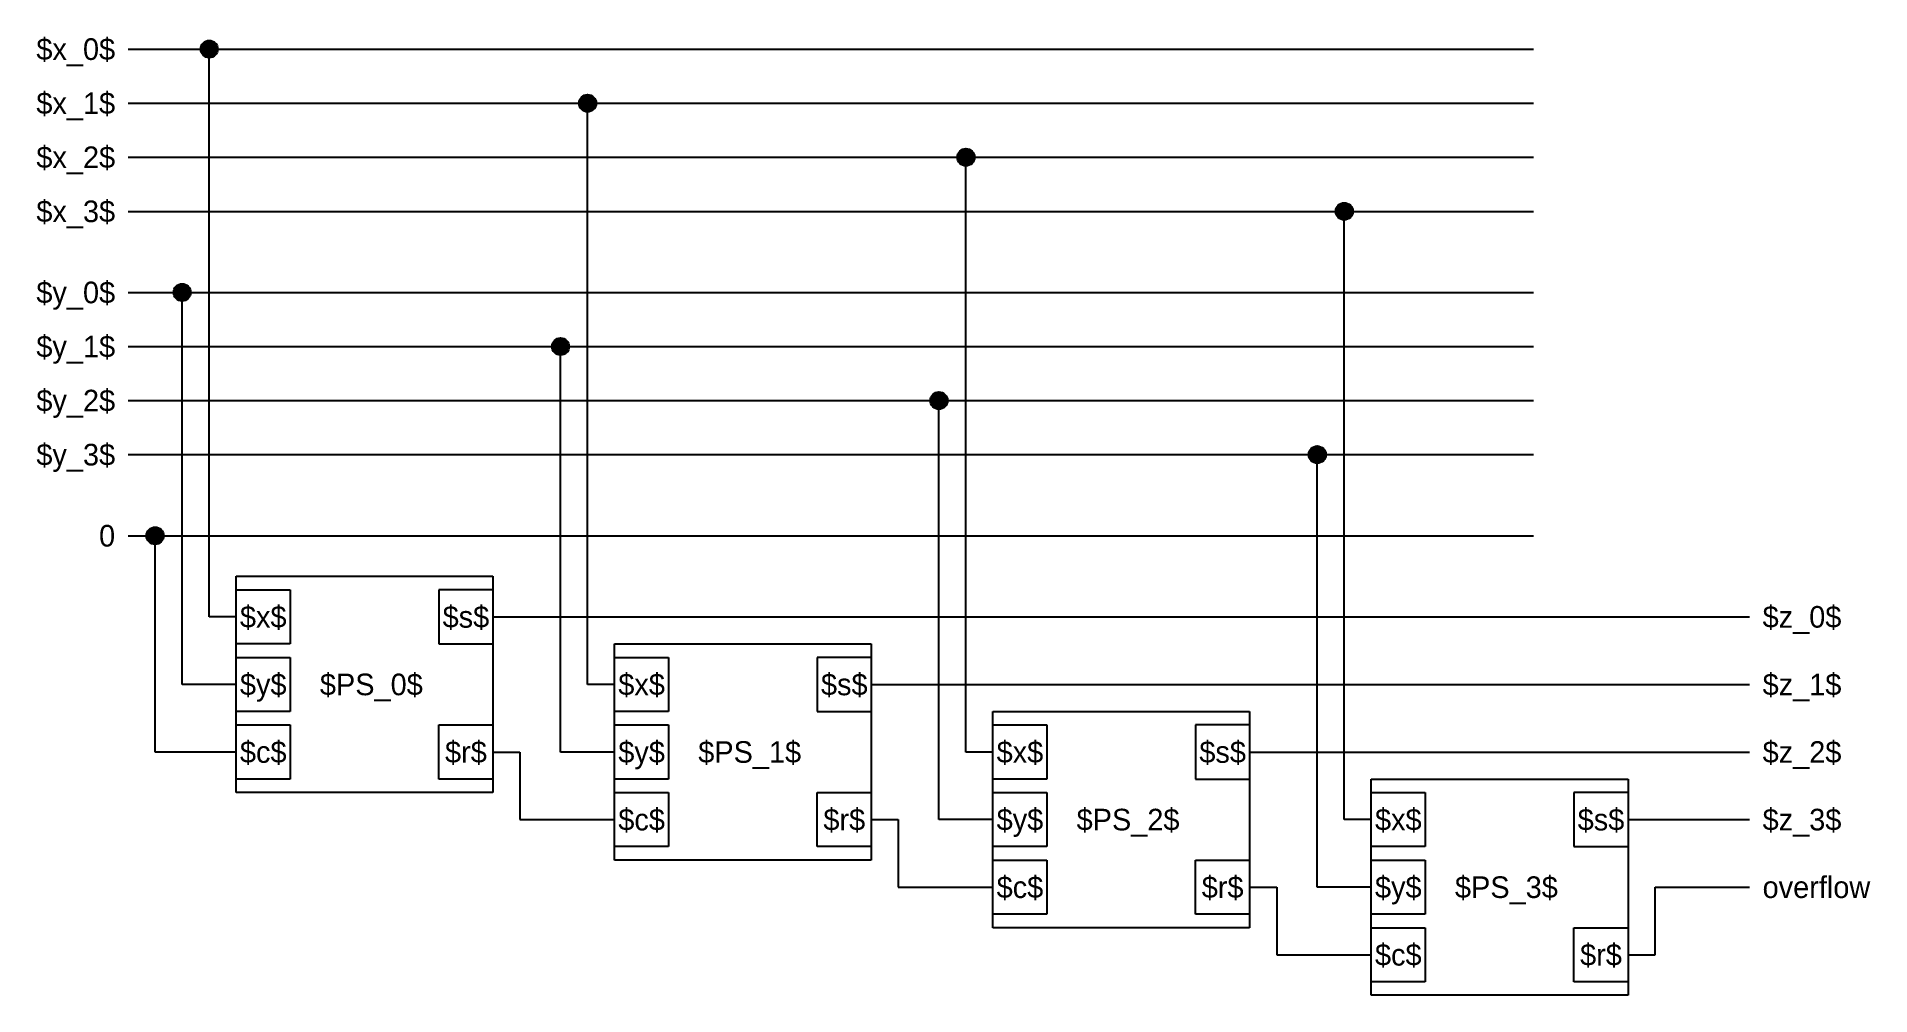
# Model space of a CAD drawing. Header units: inches. Extents: x -10 to 1687, y 0 to 887.
import ezdxf
from ezdxf.enums import TextEntityAlignment as Align

# ---------------------------------------------------------------- set-up
doc = ezdxf.new("R2010")
doc.units = ezdxf.units.IN
doc.header["$MEASUREMENT"] = 0

msp = doc.modelspace()

# ---------------------------------------------------------------- hatches: boundary and pattern name
h = msp.add_hatch(color=255)
edge = h.paths.add_edge_path()
edge.add_arc((150, 875), 8, 0, 360)
h = msp.add_hatch(color=255)
edge = h.paths.add_edge_path()
edge.add_arc((500, 825), 8, 0, 360)
h = msp.add_hatch(color=255)
edge = h.paths.add_edge_path()
edge.add_arc((850, 775), 8, 0, 360)
h = msp.add_hatch(color=255)
edge = h.paths.add_edge_path()
edge.add_arc((1200, 725), 8, 0, 360)
h = msp.add_hatch(color=255)
edge = h.paths.add_edge_path()
edge.add_arc((125, 650), 8, 0, 360)
h = msp.add_hatch(color=255)
edge = h.paths.add_edge_path()
edge.add_arc((475, 600), 8, 0, 360)
h = msp.add_hatch(color=255)
edge = h.paths.add_edge_path()
edge.add_arc((825, 550), 8, 0, 360)
h = msp.add_hatch(color=255)
edge = h.paths.add_edge_path()
edge.add_arc((1175, 500), 8, 0, 360)
h = msp.add_hatch(color=255)
edge = h.paths.add_edge_path()
edge.add_arc((100, 425), 8, 0, 360)

# ---------------------------------------------------------------- linework, layer by layer
for p, q in [((75, 875), (1375, 875)), ((150, 350), (150, 875)), ((75, 825), (1375, 825)), ((500, 287.5), (500, 825)), ((75, 775), (1375, 775)), ((850, 225), (850, 775)), ((75, 725), (1375, 725)), ((1200, 162.5), (1200, 725)), ((75, 650), (1375, 650)), ((125, 287.5), (125, 650)), ((75, 600), (1375, 600)), ((475, 225), (475, 600)), ((75, 550), (1375, 550)), ((825, 162.5), (825, 550)), ((75, 500), (1375, 500)), ((1175, 100), (1175, 500)), ((75, 425), (1375, 425)), ((100, 225), (100, 425)), ((175, 387.5), (412.5, 387.5)), ((175, 187.5), (175, 387.5)), ((175, 375), (225, 375)), ((225, 375), (225, 325)), ((412.5, 375), (362.5, 375)), ((362.5, 375), (362.5, 325)), ((412.5, 387.5), (412.5, 187.5)), ((175, 350), (150, 350)), ((412.5, 350), (1575, 350)), ((225, 325), (175, 325)), ((362.5, 325), (412.5, 325)), ((525, 325), (762.5, 325)), ((525, 125), (525, 325)), ((762.5, 325), (762.5, 125)), ((175, 312.5), (225, 312.5)), ((225, 312.5), (225, 262.5)), ((525, 312.5), (575, 312.5)), ((575, 312.5), (575, 262.5)), ((712.5, 312.5), (712.5, 262.5)), ((762.5, 312.5), (712.5, 312.5)), ((175, 287.5), (125, 287.5)), ((525, 287.5), (500, 287.5)), ((762.5, 287.5), (1575, 287.5)), ((225, 262.5), (175, 262.5)), ((575, 262.5), (525, 262.5)), ((712.5, 262.5), (762.5, 262.5)), ((875, 262.5), (1112.5, 262.5)), ((875, 62.5), (875, 262.5)), ((1112.5, 262.5), (1112.5, 62.5)), ((175, 250), (225, 250)), ((225, 250), (225, 200)), ((362.5, 200), (362.5, 250)), ((362.5, 250), (412.5, 250)), ((525, 250), (575, 250)), ((575, 250), (575, 200)), ((875, 250), (925, 250)), ((925, 250), (925, 200)), ((1062.5, 250), (1062.5, 200)), ((1112.5, 250), (1062.5, 250)), ((175, 225), (100, 225)), ((412.5, 225), (437.5, 225)), ((437.5, 225), (437.5, 162.5)), ((525, 225), (475, 225)), ((875, 225), (850, 225)), ((1112.5, 225), (1575, 225)), ((225, 200), (175, 200)), ((412.5, 187.5), (175, 187.5)), ((412.5, 200), (362.5, 200)), ((575, 200), (525, 200)), ((525, 187.5), (575, 187.5)), ((575, 187.5), (575, 137.5)), ((712.5, 187.5), (762.5, 187.5)), ((712.5, 137.5), (712.5, 187.5)), ((925, 200), (875, 200)), ((875, 187.5), (925, 187.5)), ((925, 187.5), (925, 137.5)), ((1062.5, 200), (1112.5, 200)), ((1225, 200), (1462.5, 200)), ((1225, 0), (1225, 200)), ((1225, 187.5), (1275, 187.5)), ((1275, 187.5), (1275, 137.5)), ((1412.5, 187.5), (1412.5, 137.5)), ((1462.5, 187.5), (1412.5, 187.5)), ((1462.5, 200), (1462.5, 0)), ((437.5, 162.5), (525, 162.5)), ((762.5, 162.5), (787.5, 162.5)), ((787.5, 162.5), (787.5, 100)), ((875, 162.5), (825, 162.5)), ((1225, 162.5), (1200, 162.5)), ((1462.5, 162.5), (1575, 162.5)), ((575, 137.5), (525, 137.5)), ((762.5, 137.5), (712.5, 137.5)), ((925, 137.5), (875, 137.5)), ((1275, 137.5), (1225, 137.5)), ((1412.5, 137.5), (1462.5, 137.5)), ((762.5, 125), (525, 125)), ((875, 125), (925, 125)), ((925, 125), (925, 75)), ((1062.5, 125), (1112.5, 125)), ((1062.5, 75), (1062.5, 125)), ((1225, 125), (1275, 125)), ((1275, 125), (1275, 75)), ((787.5, 100), (875, 100)), ((1112.5, 100), (1137.5, 100)), ((1137.5, 100), (1137.5, 37.5)), ((1225, 100), (1175, 100)), ((1487.5, 37.5), (1487.5, 100)), ((1487.5, 100), (1575, 100)), ((925, 75), (875, 75)), ((1112.5, 75), (1062.5, 75)), ((1275, 75), (1225, 75)), ((1112.5, 62.5), (875, 62.5)), ((1225, 62.5), (1275, 62.5)), ((1275, 62.5), (1275, 12.5)), ((1412.5, 62.5), (1462.5, 62.5)), ((1412.5, 12.5), (1412.5, 62.5)), ((1137.5, 37.5), (1225, 37.5)), ((1462.5, 37.5), (1487.5, 37.5)), ((1275, 12.5), (1225, 12.5)), ((1462.5, 0), (1225, 0)), ((1462.5, 12.5), (1412.5, 12.5))]:
    msp.add_line(p, q)
for centre in [(150, 875), (500, 825), (850, 775), (1200, 725), (125, 650), (475, 600), (825, 550), (1175, 500), (100, 425)]:
    msp.add_circle(centre, 8)

# ---------------------------------------------------------------- texts
for s, p in [('$x_0$', (63, 875)), ('$x_1$', (63, 825)), ('$x_2$', (63, 775)), ('$x_3$', (63, 725)), ('$y_0$', (63, 650)), ('$y_1$', (63, 600)), ('$y_2$', (63, 550)), ('$y_3$', (63, 500)), ('0', (63, 425))]:
    msp.add_text(s, height=20).set_placement(p, align=Align.MIDDLE_RIGHT)
for s, p in [('$x$', (200, 350)), ('$s$', (387.5, 350)), ('$y$', (200, 287.5)), ('$PS_0$', (300, 287.5)), ('$x$', (550, 287.5)), ('$s$', (737.5, 287.5)), ('$c$', (200, 225)), ('$r$', (387.5, 225)), ('$y$', (550, 225)), ('$PS_1$', (650, 225)), ('$x$', (900, 225)), ('$s$', (1087.5, 225)), ('$c$', (550, 162.5)), ('$r$', (737.5, 162.5)), ('$y$', (900, 162.5)), ('$PS_2$', (1000, 162.5)), ('$x$', (1250, 162.5)), ('$s$', (1437.5, 162.5)), ('$c$', (900, 100)), ('$r$', (1087.5, 100)), ('$y$', (1250, 100)), ('$PS_3$', (1350, 100)), ('$c$', (1250, 37.5)), ('$r$', (1437.5, 37.5))]:
    msp.add_text(s, height=20).set_placement(p, align=Align.MIDDLE_CENTER)
for s, p in [('$z_0$', (1587, 350)), ('$z_1$', (1587, 287.5)), ('$z_2$', (1587, 225)), ('$z_3$', (1587, 162.5)), ('overflow', (1587, 100))]:
    msp.add_text(s, height=20).set_placement(p, align=Align.MIDDLE_LEFT)

doc.saveas('drawing.dxf')
